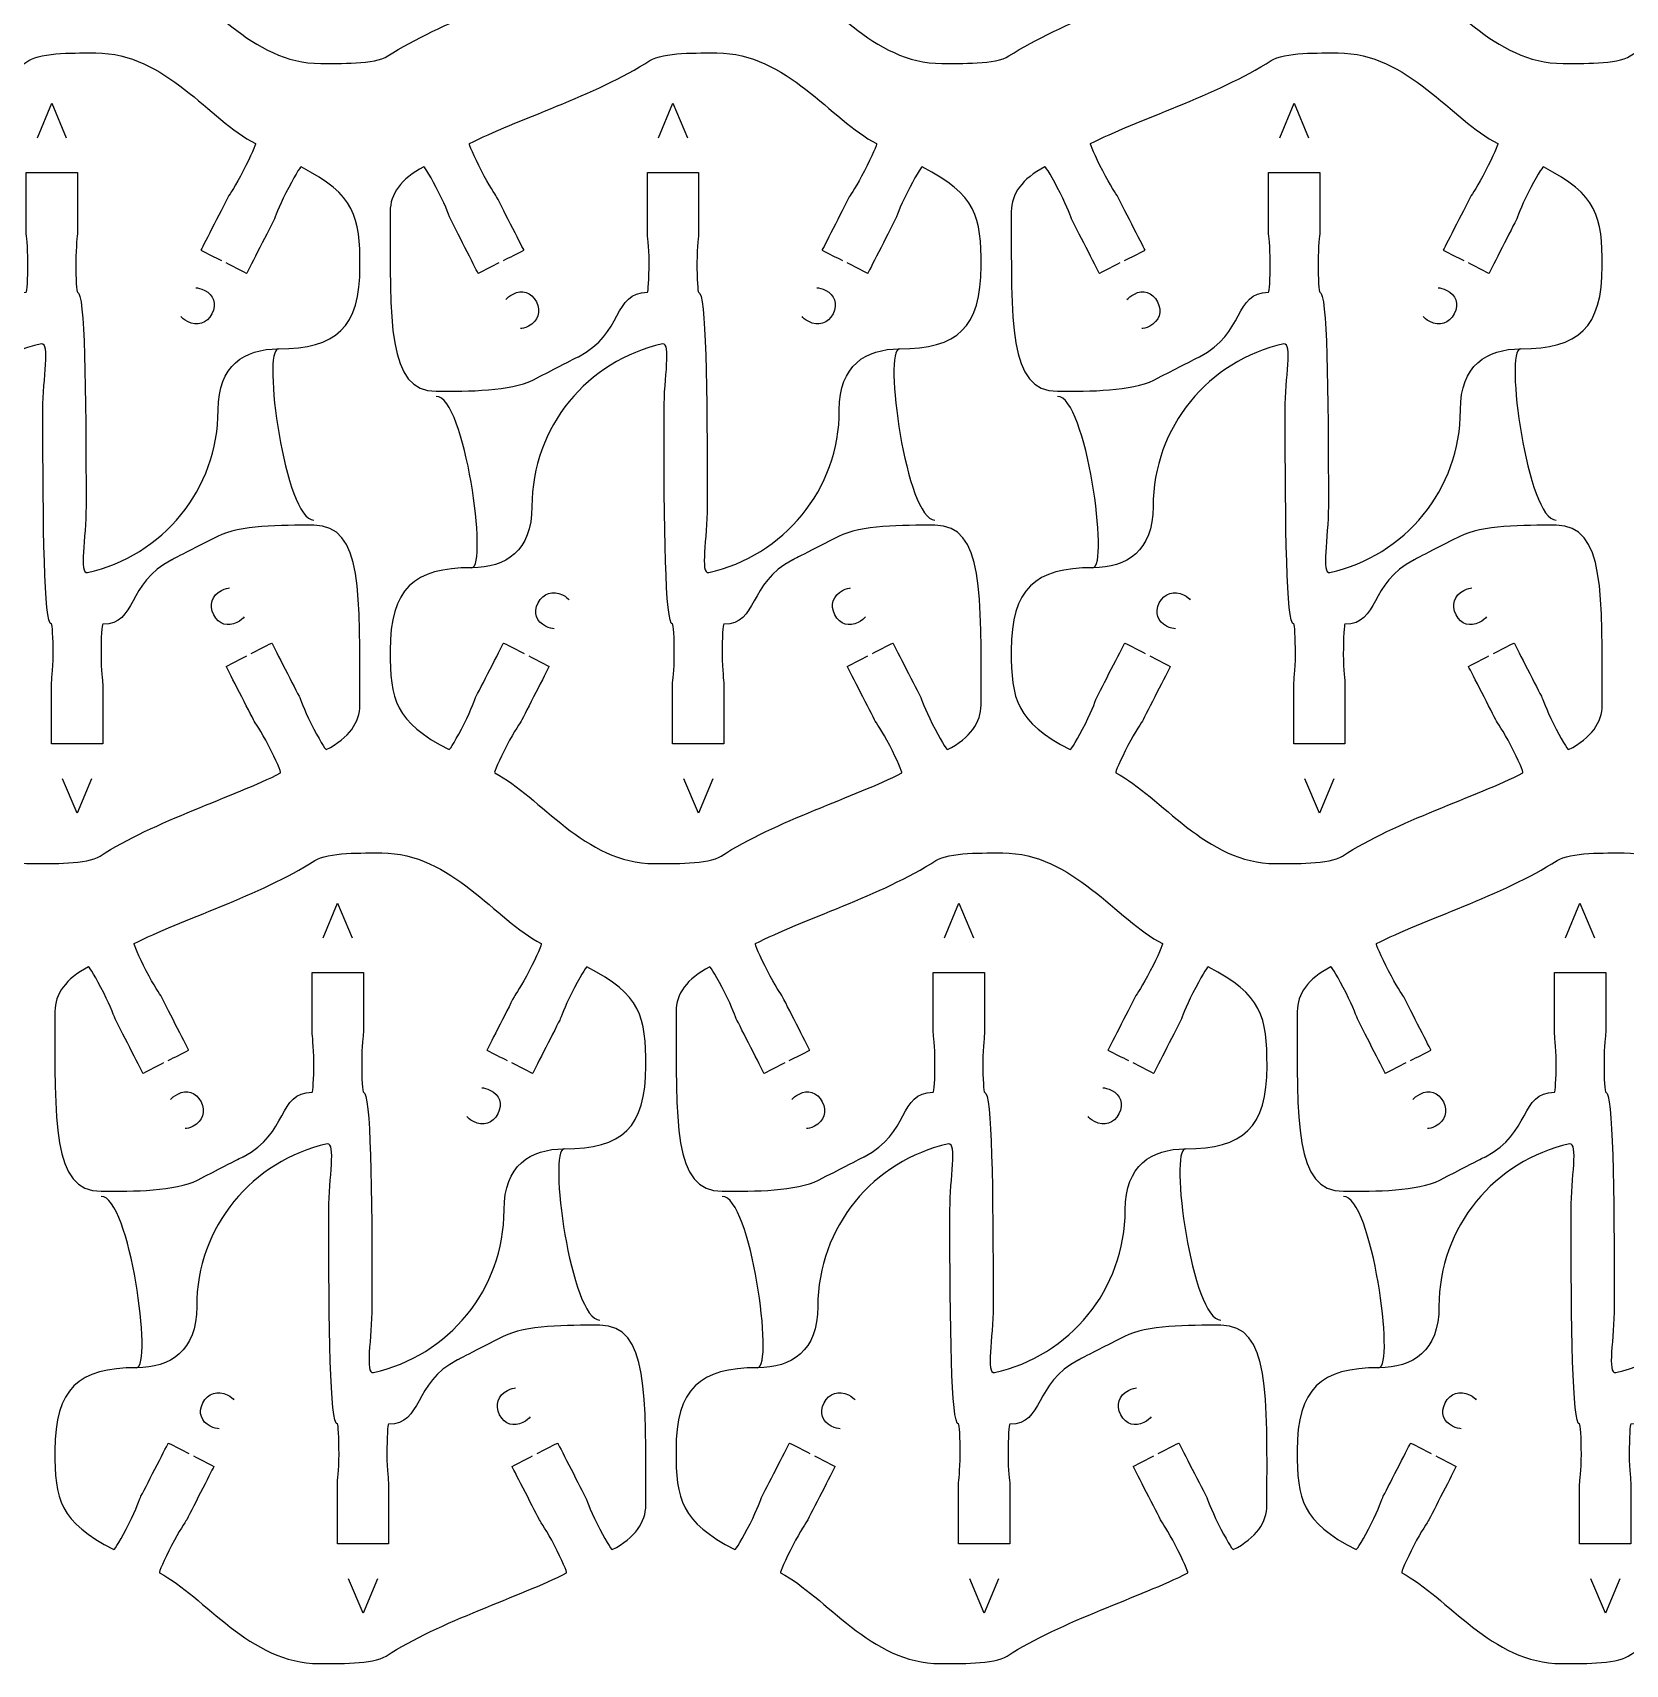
# Model space of a CAD drawing. Extents: x 0 to 300, y 0 to 300.
# Drawn here: x 57.3 to 150.5, y 105.4 to 200.8 of the extents above; entities that cross this region are included whole.
import ezdxf

# ---------------------------------------------------------------- set-up
doc = ezdxf.new("R2010")
doc.units = 0
doc.header["$MEASUREMENT"] = 0
doc.layers.add('DEFAULT', color=7, linetype='CONTINUOUS')

msp = doc.modelspace()

# ---------------------------------------------------------------- linework, layer by layer
at = {"layer": 'DEFAULT', "color": 250}
for points in [[(57.565, 194.684), (58.403, 196.704), (59.256, 194.684)], [(93.908, 194.684), (94.746, 196.704), (95.599, 194.684)], [(130.25, 194.684), (131.088, 196.704), (131.941, 194.684)], [(60.733, 157.202), (59.895, 155.181), (59.042, 157.202)], [(97.075, 157.202), (96.237, 155.181), (95.384, 157.202)], [(133.418, 157.202), (132.58, 155.181), (131.727, 157.202)], [(74.293, 147.892), (75.131, 149.913), (75.984, 147.892)], [(110.635, 147.892), (111.473, 149.913), (112.326, 147.892)], [(146.978, 147.892), (147.816, 149.913), (148.669, 147.892)], [(77.461, 110.41), (76.623, 108.39), (75.77, 110.41)], [(113.803, 110.41), (112.965, 108.39), (112.112, 110.41)], [(150.146, 110.41), (149.307, 108.39), (148.454, 110.41)]]:
    msp.add_lwpolyline(points, dxfattribs=at)
at = {"layer": 'DEFAULT', "color": 1}
for points, knots in [([(66.797, 211.18), (67.196, 210.974), (67.596, 210.769), (67.996, 210.563), (67.996, 210.563), (66.8, 208.227), (66.402, 207.444), (66.324, 207.289), (65.957, 206.795), (65.52, 205.934), (65.075, 205.07), (64.761, 204.357), (64.807, 204.329), (67.481, 202.964), (70.07, 199.03), (74.145, 199.03), (75.186, 199.03), (77.309, 198.985), (78.064, 199.471), (81.218, 201.507), (85.956, 202.964), (88.627, 204.329), (88.676, 204.357), (88.358, 205.07), (87.921, 205.934), (87.48, 206.795), (87.113, 207.289), (87.036, 207.444), (86.637, 208.227), (85.437, 210.563), (85.437, 210.563), (85.838, 210.769), (86.239, 210.974), (86.64, 211.18)], [0, 0, 0, 0, 3.823938, 3.823938, 3.823938, 4.823938, 4.823938, 4.823938, 5.823938, 5.823938, 5.823938, 6.823938, 6.823938, 6.823938, 7.823938, 7.823938, 7.823938, 8.823938, 8.823938, 8.823938, 9.823938, 9.823938, 9.823938, 10.823938, 10.823938, 10.823938, 11.823938, 11.823938, 11.823938, 12.823938, 12.823938, 12.823938, 16.65677, 16.65677, 16.65677, 16.65677]), ([(103.139, 211.18), (103.539, 210.974), (103.939, 210.769), (104.339, 210.563), (104.339, 210.563), (103.143, 208.227), (102.744, 207.444), (102.666, 207.289), (102.299, 206.795), (101.862, 205.934), (101.418, 205.07), (101.104, 204.357), (101.149, 204.329), (103.823, 202.964), (106.413, 199.03), (110.487, 199.03), (111.528, 199.03), (113.652, 198.985), (114.407, 199.471), (117.561, 201.507), (122.298, 202.964), (124.969, 204.329), (125.018, 204.357), (124.701, 205.07), (124.263, 205.934), (123.822, 206.795), (123.456, 207.289), (123.378, 207.444), (122.979, 208.227), (121.78, 210.563), (121.78, 210.563), (122.181, 210.769), (122.582, 210.974), (122.983, 211.18)], [0, 0, 0, 0, 3.823938, 3.823938, 3.823938, 4.823938, 4.823938, 4.823938, 5.823938, 5.823938, 5.823938, 6.823938, 6.823938, 6.823938, 7.823938, 7.823938, 7.823938, 8.823938, 8.823938, 8.823938, 9.823938, 9.823938, 9.823938, 10.823938, 10.823938, 10.823938, 11.823938, 11.823938, 11.823938, 12.823938, 12.823938, 12.823938, 16.65677, 16.65677, 16.65677, 16.65677]), ([(139.481, 211.18), (139.881, 210.974), (140.281, 210.769), (140.681, 210.563), (140.681, 210.563), (139.485, 208.227), (139.086, 207.444), (139.009, 207.289), (138.642, 206.795), (138.204, 205.934), (137.76, 205.07), (137.446, 204.357), (137.492, 204.329), (140.166, 202.964), (142.755, 199.03), (146.83, 199.03), (147.871, 199.03), (149.994, 198.985), (150.749, 199.471), (153.903, 201.507), (158.641, 202.964), (161.311, 204.329), (161.361, 204.357), (161.043, 205.07), (160.606, 205.934), (160.165, 206.795), (159.798, 207.289), (159.72, 207.444), (159.322, 208.227), (158.122, 210.563), (158.122, 210.563), (158.523, 210.769), (158.924, 210.974), (159.325, 211.18)], [0, 0, 0, 0, 3.823938, 3.823938, 3.823938, 4.823938, 4.823938, 4.823938, 5.823938, 5.823938, 5.823938, 6.823938, 6.823938, 6.823938, 7.823938, 7.823938, 7.823938, 8.823938, 8.823938, 8.823938, 9.823938, 9.823938, 9.823938, 10.823938, 10.823938, 10.823938, 11.823938, 11.823938, 11.823938, 12.823938, 12.823938, 12.823938, 16.65677, 16.65677, 16.65677, 16.65677]), ([(48.489, 187.503), (48.889, 187.707), (49.289, 187.912), (49.688, 188.117), (49.688, 188.117), (48.493, 190.452), (48.094, 191.235), (48.016, 191.39), (47.649, 191.884), (47.208, 192.745), (46.771, 193.609), (46.453, 194.322), (46.503, 194.35), (49.173, 195.715), (53.911, 197.172), (57.065, 199.208), (57.82, 199.698), (59.944, 199.649), (60.984, 199.649), (65.059, 199.649), (67.648, 195.715), (70.319, 194.35), (70.368, 194.322), (70.054, 193.609), (69.61, 192.745), (69.172, 191.884), (68.805, 191.39), (68.728, 191.235), (68.329, 190.452), (67.133, 188.117), (67.133, 188.117), (67.533, 187.912), (67.933, 187.707), (68.333, 187.503)], [0, 0, 0, 0, 3.819372, 3.819372, 3.819372, 4.819372, 4.819372, 4.819372, 5.819372, 5.819372, 5.819372, 6.819372, 6.819372, 6.819372, 7.819372, 7.819372, 7.819372, 8.819372, 8.819372, 8.819372, 9.819372, 9.819372, 9.819372, 10.819372, 10.819372, 10.819372, 11.819372, 11.819372, 11.819372, 12.819372, 12.819372, 12.819372, 16.638743, 16.638743, 16.638743, 16.638743]), ([(84.831, 187.503), (85.231, 187.707), (85.631, 187.912), (86.031, 188.117), (86.031, 188.117), (84.835, 190.452), (84.436, 191.235), (84.359, 191.39), (83.992, 191.884), (83.551, 192.745), (83.113, 193.609), (82.796, 194.322), (82.845, 194.35), (85.516, 195.715), (90.254, 197.172), (93.407, 199.208), (94.162, 199.698), (96.286, 199.649), (97.327, 199.649), (101.401, 199.649), (103.991, 195.715), (106.661, 194.35), (106.711, 194.322), (106.397, 193.609), (105.952, 192.745), (105.515, 191.884), (105.148, 191.39), (105.07, 191.235), (104.672, 190.452), (103.476, 188.117), (103.476, 188.117), (103.875, 187.912), (104.275, 187.707), (104.675, 187.503)], [0, 0, 0, 0, 3.819372, 3.819372, 3.819372, 4.819372, 4.819372, 4.819372, 5.819372, 5.819372, 5.819372, 6.819372, 6.819372, 6.819372, 7.819372, 7.819372, 7.819372, 8.819372, 8.819372, 8.819372, 9.819372, 9.819372, 9.819372, 10.819372, 10.819372, 10.819372, 11.819372, 11.819372, 11.819372, 12.819372, 12.819372, 12.819372, 16.638743, 16.638743, 16.638743, 16.638743]), ([(121.174, 187.503), (121.574, 187.707), (121.973, 187.912), (122.373, 188.117), (122.373, 188.117), (121.177, 190.452), (120.779, 191.235), (120.701, 191.39), (120.334, 191.884), (119.893, 192.745), (119.456, 193.609), (119.138, 194.322), (119.188, 194.35), (121.858, 195.715), (126.596, 197.172), (129.75, 199.208), (130.505, 199.698), (132.628, 199.649), (133.669, 199.649), (137.744, 199.649), (140.333, 195.715), (143.004, 194.35), (143.053, 194.322), (142.739, 193.609), (142.295, 192.745), (141.857, 191.884), (141.49, 191.39), (141.413, 191.235), (141.014, 190.452), (139.818, 188.117), (139.818, 188.117), (140.218, 187.912), (140.618, 187.707), (141.018, 187.503)], [0, 0, 0, 0, 3.819372, 3.819372, 3.819372, 4.819372, 4.819372, 4.819372, 5.819372, 5.819372, 5.819372, 6.819372, 6.819372, 6.819372, 7.819372, 7.819372, 7.819372, 8.819372, 8.819372, 8.819372, 9.819372, 9.819372, 9.819372, 10.819372, 10.819372, 10.819372, 11.819372, 11.819372, 11.819372, 12.819372, 12.819372, 12.819372, 16.638743, 16.638743, 16.638743, 16.638743]), ([(48.221, 187.365), (47.82, 187.161), (47.419, 186.956), (47.018, 186.751), (47.018, 186.751), (45.822, 189.09), (45.423, 189.866), (45.346, 190.022), (45.155, 190.611), (44.718, 191.472), (44.277, 192.332), (43.882, 193.01), (43.832, 192.985), (42.488, 192.297), (41.864, 191.383), (41.864, 190.378), (41.864, 183.904), (41.677, 179.862), (44.563, 179.862), (46.471, 179.862), (48.898, 179.858), (50.203, 180.518), (52.874, 181.88), (52.874, 181.883), (52.874, 181.883), (55.545, 183.248), (54.885, 185.651), (56.913, 185.651), (56.966, 185.651), (57.012, 186.434), (57.012, 187.4), (57.012, 188.371), (56.913, 188.977), (56.913, 189.154), (56.913, 190.32), (56.913, 191.487), (56.913, 192.653), (57.913, 192.653), (58.912, 192.653), (59.912, 192.653), (59.912, 191.487), (59.912, 190.32), (59.912, 189.154), (59.912, 188.977), (59.813, 188.371), (59.813, 187.4), (59.813, 186.434), (59.855, 185.651), (59.912, 185.651), (60.346, 185.651), (60.413, 180.045), (60.413, 173.113), (60.413, 171.268), (59.972, 169.162), (60.501, 169.261), (64.872, 170.22), (68.142, 174.111), (68.142, 178.768), (68.142, 181.372), (69.68, 182.342), (71.663, 182.342), (75.046, 182.342), (76.44, 183.569), (76.44, 187.192), (76.44, 190.046), (76.164, 191.362), (72.993, 192.985), (72.944, 193.01), (72.548, 192.332), (72.104, 191.472), (71.666, 190.611), (71.476, 190.022), (71.398, 189.87), (71, 189.09), (69.804, 186.751), (69.804, 186.751), (69.404, 186.956), (69.004, 187.161), (68.604, 187.365)], [0, 0, 0, 0, 3.828276, 3.828276, 3.828276, 4.828276, 4.828276, 4.828276, 5.828276, 5.828276, 5.828276, 6.828276, 6.828276, 6.828276, 7.828276, 7.828276, 7.828276, 8.828276, 8.828276, 8.828276, 9.828276, 9.828276, 9.828276, 10.828276, 10.828276, 10.828276, 11.828276, 11.828276, 11.828276, 12.828276, 12.828276, 12.828276, 13.828276, 13.828276, 13.828276, 23.748276, 23.748276, 23.748276, 32.248276, 32.248276, 32.248276, 42.168276, 42.168276, 42.168276, 43.168276, 43.168276, 43.168276, 44.168276, 44.168276, 44.168276, 45.168276, 45.168276, 45.168276, 46.168276, 46.168276, 46.168276, 47.168276, 47.168276, 47.168276, 48.168276, 48.168276, 48.168276, 49.168276, 49.168276, 49.168276, 50.168276, 50.168276, 50.168276, 51.168276, 51.168276, 51.168276, 52.168276, 52.168276, 52.168276, 53.168276, 53.168276, 53.168276, 56.987648, 56.987648, 56.987648, 56.987648]), ([(84.563, 187.365), (84.162, 187.161), (83.761, 186.956), (83.36, 186.751), (83.36, 186.751), (82.164, 189.09), (81.766, 189.866), (81.688, 190.022), (81.498, 190.611), (81.06, 191.472), (80.619, 192.332), (80.224, 193.01), (80.175, 192.985), (78.831, 192.297), (78.206, 191.383), (78.206, 190.378), (78.206, 183.904), (78.019, 179.862), (80.905, 179.862), (82.813, 179.862), (85.241, 179.858), (86.546, 180.518), (89.216, 181.88), (89.216, 181.883), (89.216, 181.883), (91.887, 183.248), (91.227, 185.651), (93.256, 185.651), (93.309, 185.651), (93.354, 186.434), (93.354, 187.4), (93.354, 188.371), (93.256, 188.977), (93.256, 189.154), (93.256, 190.32), (93.256, 191.487), (93.256, 192.653), (94.255, 192.653), (95.255, 192.653), (96.254, 192.653), (96.254, 191.487), (96.254, 190.32), (96.254, 189.154), (96.254, 188.977), (96.156, 188.371), (96.156, 187.4), (96.156, 186.434), (96.198, 185.651), (96.254, 185.651), (96.688, 185.651), (96.755, 180.045), (96.755, 173.113), (96.755, 171.268), (96.314, 169.162), (96.843, 169.261), (101.214, 170.22), (104.485, 174.111), (104.485, 178.768), (104.485, 181.372), (106.023, 182.342), (108.005, 182.342), (111.388, 182.342), (112.782, 183.569), (112.782, 187.192), (112.782, 190.046), (112.507, 191.362), (109.335, 192.985), (109.286, 193.01), (108.891, 192.332), (108.446, 191.472), (108.009, 190.611), (107.818, 190.022), (107.741, 189.87), (107.342, 189.09), (106.146, 186.751), (106.146, 186.751), (105.746, 186.956), (105.347, 187.161), (104.947, 187.365)], [0, 0, 0, 0, 3.828276, 3.828276, 3.828276, 4.828276, 4.828276, 4.828276, 5.828276, 5.828276, 5.828276, 6.828276, 6.828276, 6.828276, 7.828276, 7.828276, 7.828276, 8.828276, 8.828276, 8.828276, 9.828276, 9.828276, 9.828276, 10.828276, 10.828276, 10.828276, 11.828276, 11.828276, 11.828276, 12.828276, 12.828276, 12.828276, 13.828276, 13.828276, 13.828276, 23.748276, 23.748276, 23.748276, 32.248276, 32.248276, 32.248276, 42.168276, 42.168276, 42.168276, 43.168276, 43.168276, 43.168276, 44.168276, 44.168276, 44.168276, 45.168276, 45.168276, 45.168276, 46.168276, 46.168276, 46.168276, 47.168276, 47.168276, 47.168276, 48.168276, 48.168276, 48.168276, 49.168276, 49.168276, 49.168276, 50.168276, 50.168276, 50.168276, 51.168276, 51.168276, 51.168276, 52.168276, 52.168276, 52.168276, 53.168276, 53.168276, 53.168276, 56.987648, 56.987648, 56.987648, 56.987648]), ([(120.906, 187.365), (120.505, 187.161), (120.104, 186.956), (119.703, 186.751), (119.703, 186.751), (118.507, 189.09), (118.108, 189.866), (118.031, 190.022), (117.84, 190.611), (117.403, 191.472), (116.962, 192.332), (116.567, 193.01), (116.517, 192.985), (115.173, 192.297), (114.549, 191.383), (114.549, 190.378), (114.549, 183.904), (114.362, 179.862), (117.247, 179.862), (119.156, 179.862), (121.583, 179.858), (122.888, 180.518), (125.559, 181.88), (125.559, 181.883), (125.559, 181.883), (128.229, 183.248), (127.57, 185.651), (129.598, 185.651), (129.651, 185.651), (129.697, 186.434), (129.697, 187.4), (129.697, 188.371), (129.598, 188.977), (129.598, 189.154), (129.598, 190.32), (129.598, 191.487), (129.598, 192.653), (130.598, 192.653), (131.597, 192.653), (132.597, 192.653), (132.597, 191.487), (132.597, 190.32), (132.597, 189.154), (132.597, 188.977), (132.498, 188.371), (132.498, 187.4), (132.498, 186.434), (132.54, 185.651), (132.597, 185.651), (133.031, 185.651), (133.098, 180.045), (133.098, 173.113), (133.098, 171.268), (132.657, 169.162), (133.186, 169.261), (137.557, 170.22), (140.827, 174.111), (140.827, 178.768), (140.827, 181.372), (142.365, 182.342), (144.348, 182.342), (147.731, 182.342), (149.124, 183.569), (149.124, 187.192), (149.124, 190.046), (148.849, 191.362), (145.678, 192.985), (145.628, 193.01), (145.233, 192.332), (144.789, 191.472), (144.351, 190.611), (144.161, 190.022), (144.083, 189.87), (143.685, 189.09), (142.489, 186.751), (142.489, 186.751), (142.089, 186.956), (141.689, 187.161), (141.289, 187.365)], [0, 0, 0, 0, 3.828276, 3.828276, 3.828276, 4.828276, 4.828276, 4.828276, 5.828276, 5.828276, 5.828276, 6.828276, 6.828276, 6.828276, 7.828276, 7.828276, 7.828276, 8.828276, 8.828276, 8.828276, 9.828276, 9.828276, 9.828276, 10.828276, 10.828276, 10.828276, 11.828276, 11.828276, 11.828276, 12.828276, 12.828276, 12.828276, 13.828276, 13.828276, 13.828276, 23.748276, 23.748276, 23.748276, 32.248276, 32.248276, 32.248276, 42.168276, 42.168276, 42.168276, 43.168276, 43.168276, 43.168276, 44.168276, 44.168276, 44.168276, 45.168276, 45.168276, 45.168276, 46.168276, 46.168276, 46.168276, 47.168276, 47.168276, 47.168276, 48.168276, 48.168276, 48.168276, 49.168276, 49.168276, 49.168276, 50.168276, 50.168276, 50.168276, 51.168276, 51.168276, 51.168276, 52.168276, 52.168276, 52.168276, 53.168276, 53.168276, 53.168276, 56.987648, 56.987648, 56.987648, 56.987648]), ([(70.079, 164.523), (70.48, 164.727), (70.881, 164.932), (71.282, 165.137), (71.282, 165.137), (72.478, 162.794), (72.877, 162.018), (72.954, 161.863), (73.145, 161.277), (73.582, 160.416), (74.023, 159.556), (74.418, 158.875), (74.468, 158.903), (75.812, 159.587), (76.436, 160.501), (76.436, 161.51), (76.436, 167.98), (76.623, 172.026), (73.737, 172.026), (71.825, 172.026), (69.402, 172.03), (68.096, 171.367), (65.429, 170.009), (65.426, 170.001), (65.426, 170.001), (62.755, 168.636), (63.415, 166.237), (61.387, 166.237), (61.334, 166.237), (61.288, 165.454), (61.288, 164.488), (61.288, 163.517), (61.387, 162.911), (61.387, 162.734), (61.387, 161.568), (61.387, 160.401), (61.387, 159.235), (60.387, 159.235), (59.387, 159.235), (58.388, 159.235), (58.388, 160.401), (58.388, 161.568), (58.388, 162.734), (58.388, 162.911), (58.487, 163.517), (58.487, 164.488), (58.487, 165.454), (58.444, 166.237), (58.388, 166.237), (57.954, 166.237), (57.887, 171.843), (57.887, 178.775), (57.887, 180.62), (58.328, 182.726), (57.799, 182.627), (53.428, 181.668), (50.158, 177.777), (50.158, 173.12), (50.158, 170.517), (48.62, 169.543), (46.637, 169.543), (43.254, 169.543), (41.86, 168.315), (41.86, 164.696), (41.86, 161.838), (42.135, 160.526), (45.307, 158.903), (45.356, 158.875), (45.751, 159.556), (46.196, 160.413), (46.633, 161.277), (46.82, 161.863), (46.898, 162.018), (47.297, 162.794), (48.496, 165.137), (48.496, 165.137), (48.897, 164.931), (49.298, 164.725), (49.699, 164.519)], [0, 0, 0, 0, 3.828276, 3.828276, 3.828276, 4.828276, 4.828276, 4.828276, 5.828276, 5.828276, 5.828276, 6.828276, 6.828276, 6.828276, 7.828276, 7.828276, 7.828276, 8.828276, 8.828276, 8.828276, 9.828276, 9.828276, 9.828276, 10.828276, 10.828276, 10.828276, 11.828276, 11.828276, 11.828276, 12.828276, 12.828276, 12.828276, 13.828276, 13.828276, 13.828276, 23.748276, 23.748276, 23.748276, 32.248276, 32.248276, 32.248276, 42.168276, 42.168276, 42.168276, 43.168276, 43.168276, 43.168276, 44.168276, 44.168276, 44.168276, 45.168276, 45.168276, 45.168276, 46.168276, 46.168276, 46.168276, 47.168276, 47.168276, 47.168276, 48.168276, 48.168276, 48.168276, 49.168276, 49.168276, 49.168276, 50.168276, 50.168276, 50.168276, 51.168276, 51.168276, 51.168276, 52.168276, 52.168276, 52.168276, 53.168276, 53.168276, 53.168276, 57.001108, 57.001108, 57.001108, 57.001108]), ([(106.421, 164.523), (106.822, 164.727), (107.223, 164.932), (107.624, 165.137), (107.624, 165.137), (108.82, 162.794), (109.219, 162.018), (109.297, 161.863), (109.487, 161.277), (109.924, 160.416), (110.365, 159.556), (110.761, 158.875), (110.81, 158.903), (112.154, 159.587), (112.778, 160.501), (112.778, 161.51), (112.778, 167.98), (112.965, 172.026), (110.08, 172.026), (108.168, 172.026), (105.744, 172.03), (104.439, 171.367), (101.772, 170.009), (101.768, 170.001), (101.768, 170.001), (99.098, 168.636), (99.757, 166.237), (97.729, 166.237), (97.676, 166.237), (97.63, 165.454), (97.63, 164.488), (97.63, 163.517), (97.729, 162.911), (97.729, 162.734), (97.729, 161.568), (97.729, 160.401), (97.729, 159.235), (96.729, 159.235), (95.73, 159.235), (94.73, 159.235), (94.73, 160.401), (94.73, 161.568), (94.73, 162.734), (94.73, 162.911), (94.829, 163.517), (94.829, 164.488), (94.829, 165.454), (94.787, 166.237), (94.73, 166.237), (94.296, 166.237), (94.229, 171.843), (94.229, 178.775), (94.229, 180.62), (94.67, 182.726), (94.141, 182.627), (89.77, 181.668), (86.5, 177.777), (86.5, 173.12), (86.5, 170.517), (84.962, 169.543), (82.979, 169.543), (79.596, 169.543), (78.203, 168.315), (78.203, 164.696), (78.203, 161.838), (78.478, 160.526), (81.649, 158.903), (81.699, 158.875), (82.094, 159.556), (82.538, 160.413), (82.976, 161.277), (83.163, 161.863), (83.24, 162.018), (83.639, 162.794), (84.838, 165.137), (84.838, 165.137), (85.239, 164.931), (85.64, 164.725), (86.041, 164.519)], [0, 0, 0, 0, 3.828276, 3.828276, 3.828276, 4.828276, 4.828276, 4.828276, 5.828276, 5.828276, 5.828276, 6.828276, 6.828276, 6.828276, 7.828276, 7.828276, 7.828276, 8.828276, 8.828276, 8.828276, 9.828276, 9.828276, 9.828276, 10.828276, 10.828276, 10.828276, 11.828276, 11.828276, 11.828276, 12.828276, 12.828276, 12.828276, 13.828276, 13.828276, 13.828276, 23.748276, 23.748276, 23.748276, 32.248276, 32.248276, 32.248276, 42.168276, 42.168276, 42.168276, 43.168276, 43.168276, 43.168276, 44.168276, 44.168276, 44.168276, 45.168276, 45.168276, 45.168276, 46.168276, 46.168276, 46.168276, 47.168276, 47.168276, 47.168276, 48.168276, 48.168276, 48.168276, 49.168276, 49.168276, 49.168276, 50.168276, 50.168276, 50.168276, 51.168276, 51.168276, 51.168276, 52.168276, 52.168276, 52.168276, 53.168276, 53.168276, 53.168276, 57.001108, 57.001108, 57.001108, 57.001108]), ([(142.764, 164.523), (143.165, 164.727), (143.566, 164.932), (143.967, 165.137), (143.967, 165.137), (145.163, 162.794), (145.561, 162.018), (145.639, 161.863), (145.829, 161.277), (146.267, 160.416), (146.708, 159.556), (147.103, 158.875), (147.152, 158.903), (148.496, 159.587), (149.121, 160.501), (149.121, 161.51), (149.121, 167.98), (149.308, 172.026), (146.422, 172.026), (144.51, 172.026), (142.086, 172.03), (140.781, 171.367), (138.114, 170.009), (138.111, 170.001), (138.111, 170.001), (135.44, 168.636), (136.1, 166.237), (134.071, 166.237), (134.018, 166.237), (133.973, 165.454), (133.973, 164.488), (133.973, 163.517), (134.071, 162.911), (134.071, 162.734), (134.071, 161.568), (134.071, 160.401), (134.071, 159.235), (133.072, 159.235), (132.072, 159.235), (131.073, 159.235), (131.073, 160.401), (131.073, 161.568), (131.073, 162.734), (131.073, 162.911), (131.172, 163.517), (131.172, 164.488), (131.172, 165.454), (131.129, 166.237), (131.073, 166.237), (130.639, 166.237), (130.572, 171.843), (130.572, 178.775), (130.572, 180.62), (131.013, 182.726), (130.484, 182.627), (126.113, 181.668), (122.842, 177.777), (122.842, 173.12), (122.842, 170.517), (121.304, 169.543), (119.322, 169.543), (115.939, 169.543), (114.545, 168.315), (114.545, 164.696), (114.545, 161.838), (114.82, 160.526), (117.992, 158.903), (118.041, 158.875), (118.436, 159.556), (118.881, 160.413), (119.318, 161.277), (119.505, 161.863), (119.583, 162.018), (119.981, 162.794), (121.181, 165.137), (121.181, 165.137), (121.582, 164.931), (121.983, 164.725), (122.384, 164.519)], [0, 0, 0, 0, 3.828276, 3.828276, 3.828276, 4.828276, 4.828276, 4.828276, 5.828276, 5.828276, 5.828276, 6.828276, 6.828276, 6.828276, 7.828276, 7.828276, 7.828276, 8.828276, 8.828276, 8.828276, 9.828276, 9.828276, 9.828276, 10.828276, 10.828276, 10.828276, 11.828276, 11.828276, 11.828276, 12.828276, 12.828276, 12.828276, 13.828276, 13.828276, 13.828276, 23.748276, 23.748276, 23.748276, 32.248276, 32.248276, 32.248276, 42.168276, 42.168276, 42.168276, 43.168276, 43.168276, 43.168276, 44.168276, 44.168276, 44.168276, 45.168276, 45.168276, 45.168276, 46.168276, 46.168276, 46.168276, 47.168276, 47.168276, 47.168276, 48.168276, 48.168276, 48.168276, 49.168276, 49.168276, 49.168276, 50.168276, 50.168276, 50.168276, 51.168276, 51.168276, 51.168276, 52.168276, 52.168276, 52.168276, 53.168276, 53.168276, 53.168276, 57.001108, 57.001108, 57.001108, 57.001108]), ([(49.967, 164.385), (50.367, 164.179), (50.767, 163.974), (51.167, 163.768), (51.167, 163.768), (49.971, 161.432), (49.572, 160.649), (49.494, 160.494), (49.128, 160), (48.69, 159.139), (48.246, 158.275), (47.932, 157.563), (47.977, 157.534), (50.652, 156.169), (53.241, 152.236), (57.315, 152.236), (58.356, 152.236), (60.48, 152.19), (61.235, 152.677), (64.389, 154.712), (69.126, 156.169), (71.797, 157.534), (71.846, 157.563), (71.529, 158.275), (71.091, 159.139), (70.65, 160), (70.284, 160.494), (70.206, 160.649), (69.807, 161.432), (68.608, 163.768), (68.608, 163.768), (69.009, 163.974), (69.41, 164.179), (69.811, 164.385)], [0, 0, 0, 0, 3.823938, 3.823938, 3.823938, 4.823938, 4.823938, 4.823938, 5.823938, 5.823938, 5.823938, 6.823938, 6.823938, 6.823938, 7.823938, 7.823938, 7.823938, 8.823938, 8.823938, 8.823938, 9.823938, 9.823938, 9.823938, 10.823938, 10.823938, 10.823938, 11.823938, 11.823938, 11.823938, 12.823938, 12.823938, 12.823938, 16.65677, 16.65677, 16.65677, 16.65677]), ([(86.31, 164.385), (86.709, 164.179), (87.109, 163.974), (87.509, 163.768), (87.509, 163.768), (86.313, 161.432), (85.914, 160.649), (85.837, 160.494), (85.47, 160), (85.032, 159.139), (84.588, 158.275), (84.274, 157.563), (84.32, 157.534), (86.994, 156.169), (89.583, 152.236), (93.658, 152.236), (94.699, 152.236), (96.822, 152.19), (97.577, 152.677), (100.731, 154.712), (105.469, 156.169), (108.139, 157.534), (108.189, 157.563), (107.871, 158.275), (107.434, 159.139), (106.993, 160), (106.626, 160.494), (106.548, 160.649), (106.15, 161.432), (104.95, 163.768), (104.95, 163.768), (105.351, 163.974), (105.752, 164.179), (106.153, 164.385)], [0, 0, 0, 0, 3.823938, 3.823938, 3.823938, 4.823938, 4.823938, 4.823938, 5.823938, 5.823938, 5.823938, 6.823938, 6.823938, 6.823938, 7.823938, 7.823938, 7.823938, 8.823938, 8.823938, 8.823938, 9.823938, 9.823938, 9.823938, 10.823938, 10.823938, 10.823938, 11.823938, 11.823938, 11.823938, 12.823938, 12.823938, 12.823938, 16.65677, 16.65677, 16.65677, 16.65677]), ([(122.652, 164.385), (123.052, 164.179), (123.452, 163.974), (123.851, 163.768), (123.851, 163.768), (122.655, 161.432), (122.257, 160.649), (122.179, 160.494), (121.812, 160), (121.375, 159.139), (120.93, 158.275), (120.616, 157.563), (120.662, 157.534), (123.336, 156.169), (125.926, 152.236), (130, 152.236), (131.041, 152.236), (133.165, 152.19), (133.92, 152.677), (137.073, 154.712), (141.811, 156.169), (144.482, 157.534), (144.531, 157.563), (144.214, 158.275), (143.776, 159.139), (143.335, 160), (142.968, 160.494), (142.891, 160.649), (142.492, 161.432), (141.293, 163.768), (141.293, 163.768), (141.694, 163.974), (142.095, 164.179), (142.496, 164.385)], [0, 0, 0, 0, 3.823938, 3.823938, 3.823938, 4.823938, 4.823938, 4.823938, 5.823938, 5.823938, 5.823938, 6.823938, 6.823938, 6.823938, 7.823938, 7.823938, 7.823938, 8.823938, 8.823938, 8.823938, 9.823938, 9.823938, 9.823938, 10.823938, 10.823938, 10.823938, 11.823938, 11.823938, 11.823938, 12.823938, 12.823938, 12.823938, 16.65677, 16.65677, 16.65677, 16.65677]), ([(65.217, 140.712), (65.616, 140.916), (66.016, 141.121), (66.416, 141.325), (66.416, 141.325), (65.22, 143.661), (64.822, 144.444), (64.744, 144.599), (64.377, 145.093), (63.936, 145.954), (63.499, 146.818), (63.181, 147.531), (63.231, 147.559), (65.901, 148.924), (70.639, 150.381), (73.793, 152.417), (74.548, 152.907), (76.671, 152.858), (77.712, 152.858), (81.787, 152.858), (84.376, 148.924), (87.047, 147.559), (87.096, 147.531), (86.782, 146.818), (86.337, 145.954), (85.9, 145.093), (85.533, 144.599), (85.456, 144.444), (85.057, 143.661), (83.861, 141.325), (83.861, 141.325), (84.261, 141.121), (84.661, 140.916), (85.06, 140.712)], [0, 0, 0, 0, 3.819372, 3.819372, 3.819372, 4.819372, 4.819372, 4.819372, 5.819372, 5.819372, 5.819372, 6.819372, 6.819372, 6.819372, 7.819372, 7.819372, 7.819372, 8.819372, 8.819372, 8.819372, 9.819372, 9.819372, 9.819372, 10.819372, 10.819372, 10.819372, 11.819372, 11.819372, 11.819372, 12.819372, 12.819372, 12.819372, 16.638743, 16.638743, 16.638743, 16.638743]), ([(101.559, 140.712), (101.959, 140.916), (102.359, 141.121), (102.758, 141.325), (102.758, 141.325), (101.563, 143.661), (101.164, 144.444), (101.086, 144.599), (100.719, 145.093), (100.278, 145.954), (99.841, 146.818), (99.524, 147.531), (99.573, 147.559), (102.243, 148.924), (106.981, 150.381), (110.135, 152.417), (110.89, 152.907), (113.014, 152.858), (114.054, 152.858), (118.129, 152.858), (120.718, 148.924), (123.389, 147.559), (123.438, 147.531), (123.124, 146.818), (122.68, 145.954), (122.242, 145.093), (121.876, 144.599), (121.798, 144.444), (121.399, 143.661), (120.203, 141.325), (120.203, 141.325), (120.603, 141.121), (121.003, 140.916), (121.403, 140.712)], [0, 0, 0, 0, 3.819372, 3.819372, 3.819372, 4.819372, 4.819372, 4.819372, 5.819372, 5.819372, 5.819372, 6.819372, 6.819372, 6.819372, 7.819372, 7.819372, 7.819372, 8.819372, 8.819372, 8.819372, 9.819372, 9.819372, 9.819372, 10.819372, 10.819372, 10.819372, 11.819372, 11.819372, 11.819372, 12.819372, 12.819372, 12.819372, 16.638743, 16.638743, 16.638743, 16.638743]), ([(137.901, 140.712), (138.301, 140.916), (138.701, 141.121), (139.101, 141.325), (139.101, 141.325), (137.905, 143.661), (137.506, 144.444), (137.429, 144.599), (137.062, 145.093), (136.621, 145.954), (136.183, 146.818), (135.866, 147.531), (135.915, 147.559), (138.586, 148.924), (143.324, 150.381), (146.477, 152.417), (147.232, 152.907), (149.356, 152.858), (150.397, 152.858), (154.471, 152.858), (157.061, 148.924), (159.731, 147.559), (159.781, 147.531), (159.467, 146.818), (159.022, 145.954), (158.585, 145.093), (158.218, 144.599), (158.14, 144.444), (157.742, 143.661), (156.546, 141.325), (156.546, 141.325), (156.946, 141.121), (157.345, 140.916), (157.745, 140.712)], [0, 0, 0, 0, 3.819372, 3.819372, 3.819372, 4.819372, 4.819372, 4.819372, 5.819372, 5.819372, 5.819372, 6.819372, 6.819372, 6.819372, 7.819372, 7.819372, 7.819372, 8.819372, 8.819372, 8.819372, 9.819372, 9.819372, 9.819372, 10.819372, 10.819372, 10.819372, 11.819372, 11.819372, 11.819372, 12.819372, 12.819372, 12.819372, 16.638743, 16.638743, 16.638743, 16.638743]), ([(64.949, 140.574), (64.548, 140.369), (64.147, 140.165), (63.746, 139.96), (63.746, 139.96), (62.55, 142.299), (62.151, 143.075), (62.073, 143.23), (61.883, 143.819), (61.445, 144.68), (61.004, 145.541), (60.609, 146.218), (60.56, 146.194), (59.216, 145.506), (58.591, 144.592), (58.591, 143.587), (58.591, 137.113), (58.405, 133.07), (61.29, 133.07), (63.199, 133.07), (65.626, 133.067), (66.931, 133.727), (69.602, 135.088), (69.602, 135.092), (69.602, 135.092), (72.272, 136.457), (71.613, 138.859), (73.641, 138.859), (73.694, 138.859), (73.74, 139.643), (73.74, 140.609), (73.74, 141.579), (73.641, 142.186), (73.641, 142.363), (73.641, 143.529), (73.641, 144.696), (73.641, 145.862), (74.641, 145.862), (75.64, 145.862), (76.64, 145.862), (76.64, 144.696), (76.64, 143.529), (76.64, 142.363), (76.64, 142.186), (76.541, 141.579), (76.541, 140.609), (76.541, 139.643), (76.583, 138.859), (76.64, 138.859), (77.074, 138.859), (77.141, 133.254), (77.141, 126.322), (77.141, 124.477), (76.7, 122.371), (77.229, 122.469), (81.6, 123.429), (84.87, 127.32), (84.87, 131.977), (84.87, 134.58), (86.408, 135.55), (88.391, 135.55), (91.774, 135.55), (93.167, 136.778), (93.167, 140.401), (93.167, 143.255), (92.892, 144.571), (89.721, 146.194), (89.671, 146.218), (89.276, 145.541), (88.832, 144.68), (88.394, 143.819), (88.204, 143.23), (88.126, 143.079), (87.727, 142.299), (86.531, 139.96), (86.531, 139.96), (86.132, 140.165), (85.732, 140.369), (85.332, 140.574)], [0, 0, 0, 0, 3.828276, 3.828276, 3.828276, 4.828276, 4.828276, 4.828276, 5.828276, 5.828276, 5.828276, 6.828276, 6.828276, 6.828276, 7.828276, 7.828276, 7.828276, 8.828276, 8.828276, 8.828276, 9.828276, 9.828276, 9.828276, 10.828276, 10.828276, 10.828276, 11.828276, 11.828276, 11.828276, 12.828276, 12.828276, 12.828276, 13.828276, 13.828276, 13.828276, 23.748276, 23.748276, 23.748276, 32.248276, 32.248276, 32.248276, 42.168276, 42.168276, 42.168276, 43.168276, 43.168276, 43.168276, 44.168276, 44.168276, 44.168276, 45.168276, 45.168276, 45.168276, 46.168276, 46.168276, 46.168276, 47.168276, 47.168276, 47.168276, 48.168276, 48.168276, 48.168276, 49.168276, 49.168276, 49.168276, 50.168276, 50.168276, 50.168276, 51.168276, 51.168276, 51.168276, 52.168276, 52.168276, 52.168276, 53.168276, 53.168276, 53.168276, 56.987648, 56.987648, 56.987648, 56.987648]), ([(101.291, 140.574), (100.89, 140.369), (100.489, 140.165), (100.088, 139.96), (100.088, 139.96), (98.892, 142.299), (98.493, 143.075), (98.416, 143.23), (98.225, 143.819), (97.788, 144.68), (97.347, 145.541), (96.952, 146.218), (96.902, 146.194), (95.558, 145.506), (94.934, 144.592), (94.934, 143.587), (94.934, 137.113), (94.747, 133.07), (97.633, 133.07), (99.541, 133.07), (101.968, 133.067), (103.274, 133.727), (105.944, 135.088), (105.944, 135.092), (105.944, 135.092), (108.615, 136.457), (107.955, 138.859), (109.983, 138.859), (110.036, 138.859), (110.082, 139.643), (110.082, 140.609), (110.082, 141.579), (109.983, 142.186), (109.983, 142.363), (109.983, 143.529), (109.983, 144.696), (109.983, 145.862), (110.983, 145.862), (111.982, 145.862), (112.982, 145.862), (112.982, 144.696), (112.982, 143.529), (112.982, 142.363), (112.982, 142.186), (112.883, 141.579), (112.883, 140.609), (112.883, 139.643), (112.926, 138.859), (112.982, 138.859), (113.416, 138.859), (113.483, 133.254), (113.483, 126.322), (113.483, 124.477), (113.042, 122.371), (113.571, 122.469), (117.942, 123.429), (121.212, 127.32), (121.212, 131.977), (121.212, 134.58), (122.75, 135.55), (124.733, 135.55), (128.116, 135.55), (129.51, 136.778), (129.51, 140.401), (129.51, 143.255), (129.234, 144.571), (126.063, 146.194), (126.014, 146.218), (125.618, 145.541), (125.174, 144.68), (124.737, 143.819), (124.546, 143.23), (124.468, 143.079), (124.07, 142.299), (122.874, 139.96), (122.874, 139.96), (122.474, 140.165), (122.074, 140.369), (121.674, 140.574)], [0, 0, 0, 0, 3.828276, 3.828276, 3.828276, 4.828276, 4.828276, 4.828276, 5.828276, 5.828276, 5.828276, 6.828276, 6.828276, 6.828276, 7.828276, 7.828276, 7.828276, 8.828276, 8.828276, 8.828276, 9.828276, 9.828276, 9.828276, 10.828276, 10.828276, 10.828276, 11.828276, 11.828276, 11.828276, 12.828276, 12.828276, 12.828276, 13.828276, 13.828276, 13.828276, 23.748276, 23.748276, 23.748276, 32.248276, 32.248276, 32.248276, 42.168276, 42.168276, 42.168276, 43.168276, 43.168276, 43.168276, 44.168276, 44.168276, 44.168276, 45.168276, 45.168276, 45.168276, 46.168276, 46.168276, 46.168276, 47.168276, 47.168276, 47.168276, 48.168276, 48.168276, 48.168276, 49.168276, 49.168276, 49.168276, 50.168276, 50.168276, 50.168276, 51.168276, 51.168276, 51.168276, 52.168276, 52.168276, 52.168276, 53.168276, 53.168276, 53.168276, 56.987648, 56.987648, 56.987648, 56.987648]), ([(137.633, 140.574), (137.232, 140.369), (136.831, 140.165), (136.43, 139.96), (136.43, 139.96), (135.234, 142.299), (134.836, 143.075), (134.758, 143.23), (134.568, 143.819), (134.13, 144.68), (133.689, 145.541), (133.294, 146.218), (133.245, 146.194), (131.901, 145.506), (131.276, 144.592), (131.276, 143.587), (131.276, 137.113), (131.089, 133.07), (133.975, 133.07), (135.884, 133.07), (138.311, 133.067), (139.616, 133.727), (142.286, 135.088), (142.286, 135.092), (142.286, 135.092), (144.957, 136.457), (144.297, 138.859), (146.326, 138.859), (146.379, 138.859), (146.425, 139.643), (146.425, 140.609), (146.425, 141.579), (146.326, 142.186), (146.326, 142.363), (146.326, 143.529), (146.326, 144.696), (146.326, 145.862), (147.325, 145.862), (148.325, 145.862), (149.324, 145.862), (149.324, 144.696), (149.324, 143.529), (149.324, 142.363), (149.324, 142.186), (149.226, 141.579), (149.226, 140.609), (149.226, 139.643), (149.268, 138.859), (149.324, 138.859), (149.758, 138.859), (149.825, 133.254), (149.825, 126.322), (149.825, 124.477), (149.384, 122.371), (149.914, 122.469), (154.284, 123.429), (157.555, 127.32), (157.555, 131.977), (157.555, 134.58), (159.093, 135.55), (161.075, 135.55), (164.459, 135.55), (165.852, 136.778), (165.852, 140.401), (165.852, 143.255), (165.577, 144.571), (162.405, 146.194), (162.356, 146.218), (161.961, 145.541), (161.516, 144.68), (161.079, 143.819), (160.888, 143.23), (160.811, 143.079), (160.412, 142.299), (159.216, 139.96), (159.216, 139.96), (158.816, 140.165), (158.417, 140.369), (158.017, 140.574)], [0, 0, 0, 0, 3.828276, 3.828276, 3.828276, 4.828276, 4.828276, 4.828276, 5.828276, 5.828276, 5.828276, 6.828276, 6.828276, 6.828276, 7.828276, 7.828276, 7.828276, 8.828276, 8.828276, 8.828276, 9.828276, 9.828276, 9.828276, 10.828276, 10.828276, 10.828276, 11.828276, 11.828276, 11.828276, 12.828276, 12.828276, 12.828276, 13.828276, 13.828276, 13.828276, 23.748276, 23.748276, 23.748276, 32.248276, 32.248276, 32.248276, 42.168276, 42.168276, 42.168276, 43.168276, 43.168276, 43.168276, 44.168276, 44.168276, 44.168276, 45.168276, 45.168276, 45.168276, 46.168276, 46.168276, 46.168276, 47.168276, 47.168276, 47.168276, 48.168276, 48.168276, 48.168276, 49.168276, 49.168276, 49.168276, 50.168276, 50.168276, 50.168276, 51.168276, 51.168276, 51.168276, 52.168276, 52.168276, 52.168276, 53.168276, 53.168276, 53.168276, 56.987648, 56.987648, 56.987648, 56.987648]), ([(86.807, 117.732), (87.208, 117.936), (87.609, 118.141), (88.01, 118.345), (88.01, 118.345), (89.206, 116.003), (89.604, 115.227), (89.682, 115.072), (89.872, 114.486), (90.31, 113.625), (90.751, 112.764), (91.146, 112.084), (91.195, 112.112), (92.539, 112.796), (93.164, 113.71), (93.164, 114.719), (93.164, 121.189), (93.351, 125.235), (90.465, 125.235), (88.553, 125.235), (86.129, 125.239), (84.824, 124.575), (82.157, 123.217), (82.154, 123.21), (82.154, 123.21), (79.483, 121.845), (80.143, 119.446), (78.114, 119.446), (78.061, 119.446), (78.015, 118.663), (78.015, 117.696), (78.015, 116.726), (78.114, 116.119), (78.114, 115.943), (78.114, 114.776), (78.114, 113.61), (78.114, 112.443), (77.115, 112.443), (76.115, 112.443), (75.116, 112.443), (75.116, 113.61), (75.116, 114.776), (75.116, 115.943), (75.116, 116.119), (75.214, 116.726), (75.214, 117.696), (75.214, 118.663), (75.172, 119.446), (75.116, 119.446), (74.682, 119.446), (74.615, 125.052), (74.615, 131.984), (74.615, 133.829), (75.056, 135.935), (74.526, 135.836), (70.156, 134.877), (66.885, 130.985), (66.885, 126.329), (66.885, 123.725), (65.347, 122.752), (63.365, 122.752), (59.981, 122.752), (58.588, 121.524), (58.588, 117.904), (58.588, 115.047), (58.863, 113.735), (62.035, 112.112), (62.084, 112.084), (62.479, 112.764), (62.924, 113.622), (63.361, 114.486), (63.548, 115.072), (63.626, 115.227), (64.024, 116.003), (65.224, 118.345), (65.224, 118.345), (65.625, 118.14), (66.026, 117.934), (66.427, 117.728)], [0, 0, 0, 0, 3.828276, 3.828276, 3.828276, 4.828276, 4.828276, 4.828276, 5.828276, 5.828276, 5.828276, 6.828276, 6.828276, 6.828276, 7.828276, 7.828276, 7.828276, 8.828276, 8.828276, 8.828276, 9.828276, 9.828276, 9.828276, 10.828276, 10.828276, 10.828276, 11.828276, 11.828276, 11.828276, 12.828276, 12.828276, 12.828276, 13.828276, 13.828276, 13.828276, 23.748276, 23.748276, 23.748276, 32.248276, 32.248276, 32.248276, 42.168276, 42.168276, 42.168276, 43.168276, 43.168276, 43.168276, 44.168276, 44.168276, 44.168276, 45.168276, 45.168276, 45.168276, 46.168276, 46.168276, 46.168276, 47.168276, 47.168276, 47.168276, 48.168276, 48.168276, 48.168276, 49.168276, 49.168276, 49.168276, 50.168276, 50.168276, 50.168276, 51.168276, 51.168276, 51.168276, 52.168276, 52.168276, 52.168276, 53.168276, 53.168276, 53.168276, 57.001108, 57.001108, 57.001108, 57.001108]), ([(123.149, 117.732), (123.55, 117.936), (123.951, 118.141), (124.352, 118.345), (124.352, 118.345), (125.548, 116.003), (125.947, 115.227), (126.024, 115.072), (126.215, 114.486), (126.652, 113.625), (127.093, 112.764), (127.488, 112.084), (127.538, 112.112), (128.882, 112.796), (129.506, 113.71), (129.506, 114.719), (129.506, 121.189), (129.693, 125.235), (126.807, 125.235), (124.895, 125.235), (122.472, 125.239), (121.166, 124.575), (118.499, 123.217), (118.496, 123.21), (118.496, 123.21), (115.825, 121.845), (116.485, 119.446), (114.457, 119.446), (114.404, 119.446), (114.358, 118.663), (114.358, 117.696), (114.358, 116.726), (114.457, 116.119), (114.457, 115.943), (114.457, 114.776), (114.457, 113.61), (114.457, 112.443), (113.457, 112.443), (112.458, 112.443), (111.458, 112.443), (111.458, 113.61), (111.458, 114.776), (111.458, 115.943), (111.458, 116.119), (111.557, 116.726), (111.557, 117.696), (111.557, 118.663), (111.514, 119.446), (111.458, 119.446), (111.024, 119.446), (110.957, 125.052), (110.957, 131.984), (110.957, 133.829), (111.398, 135.935), (110.869, 135.836), (106.498, 134.877), (103.228, 130.985), (103.228, 126.329), (103.228, 123.725), (101.69, 122.752), (99.707, 122.752), (96.324, 122.752), (94.93, 121.524), (94.93, 117.904), (94.93, 115.047), (95.206, 113.735), (98.377, 112.112), (98.426, 112.084), (98.821, 112.764), (99.266, 113.622), (99.703, 114.486), (99.89, 115.072), (99.968, 115.227), (100.367, 116.003), (101.566, 118.345), (101.566, 118.345), (101.967, 118.14), (102.368, 117.934), (102.769, 117.728)], [0, 0, 0, 0, 3.828276, 3.828276, 3.828276, 4.828276, 4.828276, 4.828276, 5.828276, 5.828276, 5.828276, 6.828276, 6.828276, 6.828276, 7.828276, 7.828276, 7.828276, 8.828276, 8.828276, 8.828276, 9.828276, 9.828276, 9.828276, 10.828276, 10.828276, 10.828276, 11.828276, 11.828276, 11.828276, 12.828276, 12.828276, 12.828276, 13.828276, 13.828276, 13.828276, 23.748276, 23.748276, 23.748276, 32.248276, 32.248276, 32.248276, 42.168276, 42.168276, 42.168276, 43.168276, 43.168276, 43.168276, 44.168276, 44.168276, 44.168276, 45.168276, 45.168276, 45.168276, 46.168276, 46.168276, 46.168276, 47.168276, 47.168276, 47.168276, 48.168276, 48.168276, 48.168276, 49.168276, 49.168276, 49.168276, 50.168276, 50.168276, 50.168276, 51.168276, 51.168276, 51.168276, 52.168276, 52.168276, 52.168276, 53.168276, 53.168276, 53.168276, 57.001108, 57.001108, 57.001108, 57.001108]), ([(159.491, 117.732), (159.892, 117.936), (160.293, 118.141), (160.694, 118.345), (160.694, 118.345), (161.89, 116.003), (162.289, 115.227), (162.367, 115.072), (162.557, 114.486), (162.995, 113.625), (163.435, 112.764), (163.831, 112.084), (163.88, 112.112), (165.224, 112.796), (165.848, 113.71), (165.848, 114.719), (165.848, 121.189), (166.035, 125.235), (163.15, 125.235), (161.238, 125.235), (158.814, 125.239), (157.509, 124.575), (154.842, 123.217), (154.838, 123.21), (154.838, 123.21), (152.168, 121.845), (152.827, 119.446), (150.799, 119.446), (150.746, 119.446), (150.7, 118.663), (150.7, 117.696), (150.7, 116.726), (150.799, 116.119), (150.799, 115.943), (150.799, 114.776), (150.799, 113.61), (150.799, 112.443), (149.799, 112.443), (148.8, 112.443), (147.8, 112.443), (147.8, 113.61), (147.8, 114.776), (147.8, 115.943), (147.8, 116.119), (147.899, 116.726), (147.899, 117.696), (147.899, 118.663), (147.857, 119.446), (147.8, 119.446), (147.366, 119.446), (147.299, 125.052), (147.299, 131.984), (147.299, 133.829), (147.74, 135.935), (147.211, 135.836), (142.84, 134.877), (139.57, 130.985), (139.57, 126.329), (139.57, 123.725), (138.032, 122.752), (136.049, 122.752), (132.666, 122.752), (131.273, 121.524), (131.273, 117.904), (131.273, 115.047), (131.548, 113.735), (134.719, 112.112), (134.769, 112.084), (135.164, 112.764), (135.608, 113.622), (136.046, 114.486), (136.233, 115.072), (136.31, 115.227), (136.709, 116.003), (137.908, 118.345), (137.908, 118.345), (138.309, 118.14), (138.71, 117.934), (139.111, 117.728)], [0, 0, 0, 0, 3.828276, 3.828276, 3.828276, 4.828276, 4.828276, 4.828276, 5.828276, 5.828276, 5.828276, 6.828276, 6.828276, 6.828276, 7.828276, 7.828276, 7.828276, 8.828276, 8.828276, 8.828276, 9.828276, 9.828276, 9.828276, 10.828276, 10.828276, 10.828276, 11.828276, 11.828276, 11.828276, 12.828276, 12.828276, 12.828276, 13.828276, 13.828276, 13.828276, 23.748276, 23.748276, 23.748276, 32.248276, 32.248276, 32.248276, 42.168276, 42.168276, 42.168276, 43.168276, 43.168276, 43.168276, 44.168276, 44.168276, 44.168276, 45.168276, 45.168276, 45.168276, 46.168276, 46.168276, 46.168276, 47.168276, 47.168276, 47.168276, 48.168276, 48.168276, 48.168276, 49.168276, 49.168276, 49.168276, 50.168276, 50.168276, 50.168276, 51.168276, 51.168276, 51.168276, 52.168276, 52.168276, 52.168276, 53.168276, 53.168276, 53.168276, 57.001108, 57.001108, 57.001108, 57.001108]), ([(66.695, 117.594), (67.095, 117.388), (67.494, 117.182), (67.894, 116.977), (67.894, 116.977), (66.698, 114.641), (66.3, 113.858), (66.222, 113.703), (65.855, 113.209), (65.418, 112.348), (64.973, 111.484), (64.659, 110.771), (64.705, 110.743), (67.379, 109.378), (69.969, 105.444), (74.043, 105.444), (75.084, 105.444), (77.208, 105.398), (77.963, 105.885), (81.116, 107.921), (85.854, 109.378), (88.525, 110.743), (88.574, 110.771), (88.257, 111.484), (87.819, 112.348), (87.378, 113.209), (87.011, 113.703), (86.934, 113.858), (86.535, 114.641), (85.336, 116.977), (85.336, 116.977), (85.737, 117.182), (86.138, 117.388), (86.539, 117.594)], [0, 0, 0, 0, 3.823938, 3.823938, 3.823938, 4.823938, 4.823938, 4.823938, 5.823938, 5.823938, 5.823938, 6.823938, 6.823938, 6.823938, 7.823938, 7.823938, 7.823938, 8.823938, 8.823938, 8.823938, 9.823938, 9.823938, 9.823938, 10.823938, 10.823938, 10.823938, 11.823938, 11.823938, 11.823938, 12.823938, 12.823938, 12.823938, 16.65677, 16.65677, 16.65677, 16.65677]), ([(103.037, 117.594), (103.437, 117.388), (103.837, 117.182), (104.237, 116.977), (104.237, 116.977), (103.041, 114.641), (102.642, 113.858), (102.564, 113.703), (102.198, 113.209), (101.76, 112.348), (101.316, 111.484), (101.002, 110.771), (101.048, 110.743), (103.722, 109.378), (106.311, 105.444), (110.386, 105.444), (111.426, 105.444), (113.55, 105.398), (114.305, 105.885), (117.459, 107.921), (122.197, 109.378), (124.867, 110.743), (124.916, 110.771), (124.599, 111.484), (124.162, 112.348), (123.721, 113.209), (123.354, 113.703), (123.276, 113.858), (122.877, 114.641), (121.678, 116.977), (121.678, 116.977), (122.079, 117.182), (122.48, 117.388), (122.881, 117.594)], [0, 0, 0, 0, 3.823938, 3.823938, 3.823938, 4.823938, 4.823938, 4.823938, 5.823938, 5.823938, 5.823938, 6.823938, 6.823938, 6.823938, 7.823938, 7.823938, 7.823938, 8.823938, 8.823938, 8.823938, 9.823938, 9.823938, 9.823938, 10.823938, 10.823938, 10.823938, 11.823938, 11.823938, 11.823938, 12.823938, 12.823938, 12.823938, 16.65677, 16.65677, 16.65677, 16.65677]), ([(139.38, 117.594), (139.779, 117.388), (140.179, 117.182), (140.579, 116.977), (140.579, 116.977), (139.383, 114.641), (138.984, 113.858), (138.907, 113.703), (138.54, 113.209), (138.103, 112.348), (137.658, 111.484), (137.344, 110.771), (137.39, 110.743), (140.064, 109.378), (142.653, 105.444), (146.728, 105.444), (147.769, 105.444), (149.892, 105.398), (150.647, 105.885), (153.801, 107.921), (158.539, 109.378), (161.209, 110.743), (161.259, 110.771), (160.941, 111.484), (160.504, 112.348), (160.063, 113.209), (159.696, 113.703), (159.618, 113.858), (159.22, 114.641), (158.02, 116.977), (158.02, 116.977), (158.421, 117.182), (158.822, 117.388), (159.223, 117.594)], [0, 0, 0, 0, 3.823938, 3.823938, 3.823938, 4.823938, 4.823938, 4.823938, 5.823938, 5.823938, 5.823938, 6.823938, 6.823938, 6.823938, 7.823938, 7.823938, 7.823938, 8.823938, 8.823938, 8.823938, 9.823938, 9.823938, 9.823938, 10.823938, 10.823938, 10.823938, 11.823938, 11.823938, 11.823938, 12.823938, 12.823938, 12.823938, 16.65677, 16.65677, 16.65677, 16.65677])]:
    msp.add_open_spline(points, degree=3, knots=knots, dxfattribs=at)
at = {"layer": 'DEFAULT', "color": 250}
for points in [[(66.834, 185.918), (66.941, 185.917), (67.134, 185.872), (67.353, 185.76), (67.86, 185.501), (68.077, 184.984), (67.775, 184.395), (67.486, 183.832), (66.909, 183.646), (66.352, 183.932), (66.128, 184.047), (66.011, 184.167), (65.966, 184.231)], [(84.973, 185.221), (85.037, 185.307), (85.186, 185.437), (85.404, 185.549), (85.911, 185.809), (86.457, 185.684), (86.759, 185.095), (87.048, 184.532), (86.862, 183.955), (86.304, 183.669), (86.08, 183.554), (85.914, 183.53), (85.836, 183.53)], [(103.177, 185.918), (103.284, 185.917), (103.476, 185.872), (103.695, 185.76), (104.202, 185.501), (104.42, 184.984), (104.117, 184.395), (103.829, 183.832), (103.252, 183.646), (102.694, 183.932), (102.47, 184.047), (102.353, 184.167), (102.308, 184.231)], [(121.316, 185.221), (121.379, 185.307), (121.528, 185.437), (121.747, 185.549), (122.254, 185.809), (122.799, 185.684), (123.101, 185.095), (123.39, 184.532), (123.204, 183.955), (122.646, 183.669), (122.422, 183.554), (122.256, 183.53), (122.178, 183.53)], [(139.519, 185.918), (139.626, 185.917), (139.819, 185.872), (140.038, 185.76), (140.545, 185.501), (140.762, 184.984), (140.46, 184.395), (140.171, 183.832), (139.594, 183.646), (139.036, 183.932), (138.812, 184.047), (138.696, 184.167), (138.65, 184.231)], [(69.668, 166.665), (69.604, 166.578), (69.455, 166.448), (69.236, 166.336), (68.729, 166.076), (68.184, 166.201), (67.881, 166.79), (67.593, 167.353), (67.779, 167.931), (68.336, 168.216), (68.561, 168.331), (68.727, 168.356), (68.805, 168.355)], [(87.807, 165.967), (87.699, 165.968), (87.507, 166.013), (87.288, 166.125), (86.781, 166.385), (86.564, 166.901), (86.866, 167.49), (87.154, 168.053), (87.731, 168.239), (88.289, 167.953), (88.513, 167.838), (88.63, 167.718), (88.675, 167.655)], [(106.01, 166.665), (105.946, 166.578), (105.798, 166.448), (105.579, 166.336), (105.072, 166.076), (104.526, 166.201), (104.224, 166.79), (103.935, 167.353), (104.122, 167.931), (104.679, 168.216), (104.903, 168.331), (105.069, 168.356), (105.147, 168.355)], [(124.149, 165.967), (124.042, 165.968), (123.849, 166.013), (123.63, 166.125), (123.123, 166.385), (122.906, 166.901), (123.208, 167.49), (123.497, 168.053), (124.074, 168.239), (124.632, 167.953), (124.856, 167.838), (124.972, 167.718), (125.017, 167.655)], [(142.352, 166.665), (142.289, 166.578), (142.14, 166.448), (141.921, 166.336), (141.414, 166.076), (140.869, 166.201), (140.566, 166.79), (140.278, 167.353), (140.464, 167.931), (141.021, 168.216), (141.246, 168.331), (141.412, 168.356), (141.489, 168.355)], [(65.358, 138.429), (65.422, 138.516), (65.571, 138.646), (65.789, 138.758), (66.296, 139.018), (66.842, 138.893), (67.144, 138.304), (67.433, 137.741), (67.247, 137.163), (66.689, 136.878), (66.465, 136.763), (66.299, 136.738), (66.221, 136.739)], [(83.562, 139.127), (83.669, 139.126), (83.862, 139.081), (84.08, 138.969), (84.587, 138.709), (84.805, 138.193), (84.503, 137.604), (84.214, 137.041), (83.637, 136.855), (83.079, 137.141), (82.855, 137.256), (82.738, 137.376), (82.693, 137.439)], [(101.701, 138.429), (101.764, 138.516), (101.913, 138.646), (102.132, 138.758), (102.639, 139.018), (103.185, 138.893), (103.487, 138.304), (103.775, 137.741), (103.589, 137.163), (103.032, 136.878), (102.807, 136.763), (102.642, 136.738), (102.564, 136.739)], [(119.904, 139.127), (120.011, 139.126), (120.204, 139.081), (120.423, 138.969), (120.93, 138.709), (121.147, 138.193), (120.845, 137.604), (120.557, 137.041), (119.979, 136.855), (119.422, 137.141), (119.198, 137.256), (119.081, 137.376), (119.036, 137.439)], [(138.043, 138.429), (138.107, 138.516), (138.256, 138.646), (138.474, 138.758), (138.981, 139.018), (139.527, 138.893), (139.829, 138.304), (140.118, 137.741), (139.932, 137.163), (139.374, 136.878), (139.15, 136.763), (138.984, 136.738), (138.906, 136.739)], [(68.192, 119.176), (68.085, 119.177), (67.892, 119.222), (67.673, 119.334), (67.166, 119.593), (66.949, 120.11), (67.251, 120.699), (67.539, 121.262), (68.117, 121.448), (68.674, 121.162), (68.898, 121.047), (69.015, 120.927), (69.06, 120.863)], [(86.395, 119.874), (86.332, 119.787), (86.183, 119.657), (85.964, 119.545), (85.457, 119.285), (84.911, 119.41), (84.609, 119.999), (84.32, 120.562), (84.507, 121.139), (85.064, 121.425), (85.289, 121.54), (85.454, 121.564), (85.532, 121.564)], [(104.534, 119.176), (104.427, 119.177), (104.234, 119.222), (104.016, 119.334), (103.509, 119.593), (103.291, 120.11), (103.593, 120.699), (103.882, 121.262), (104.459, 121.448), (105.017, 121.162), (105.241, 121.047), (105.358, 120.927), (105.403, 120.863)], [(122.738, 119.874), (122.674, 119.787), (122.525, 119.657), (122.306, 119.545), (121.8, 119.285), (121.254, 119.41), (120.951, 119.999), (120.663, 120.562), (120.849, 121.139), (121.407, 121.425), (121.631, 121.54), (121.797, 121.564), (121.875, 121.564)], [(140.877, 119.176), (140.769, 119.177), (140.577, 119.222), (140.358, 119.334), (139.851, 119.593), (139.634, 120.11), (139.936, 120.699), (140.224, 121.262), (140.801, 121.448), (141.359, 121.162), (141.583, 121.047), (141.7, 120.927), (141.745, 120.863)]]:
    msp.add_open_spline(points, degree=3, knots=[0, 0, 0, 0, 1, 1, 1, 2, 2, 2, 3, 3, 3, 4, 4, 4, 4], dxfattribs=at)
at = {"layer": 'DEFAULT', "color": 1}
for points in [[(71.663, 182.343), (70.688, 182.343), (72.057, 172.325), (73.738, 172.325)], [(108.005, 182.343), (107.03, 182.343), (108.4, 172.325), (110.081, 172.325)], [(144.348, 182.343), (143.373, 182.343), (144.742, 172.325), (146.423, 172.325)], [(82.979, 169.542), (83.954, 169.542), (82.585, 179.56), (80.904, 179.56)], [(119.322, 169.542), (120.297, 169.542), (118.927, 179.56), (117.246, 179.56)], [(88.391, 135.552), (87.416, 135.552), (88.785, 125.534), (90.466, 125.534)], [(124.733, 135.552), (123.758, 135.552), (125.127, 125.534), (126.808, 125.534)], [(63.364, 122.751), (64.339, 122.751), (62.97, 132.769), (61.289, 132.769)], [(99.707, 122.751), (100.682, 122.751), (99.312, 132.769), (97.631, 132.769)], [(136.049, 122.751), (137.024, 122.751), (135.655, 132.769), (133.974, 132.769)]]:
    msp.add_open_spline(points, degree=3, dxfattribs=at)

doc.saveas('drawing.dxf')
